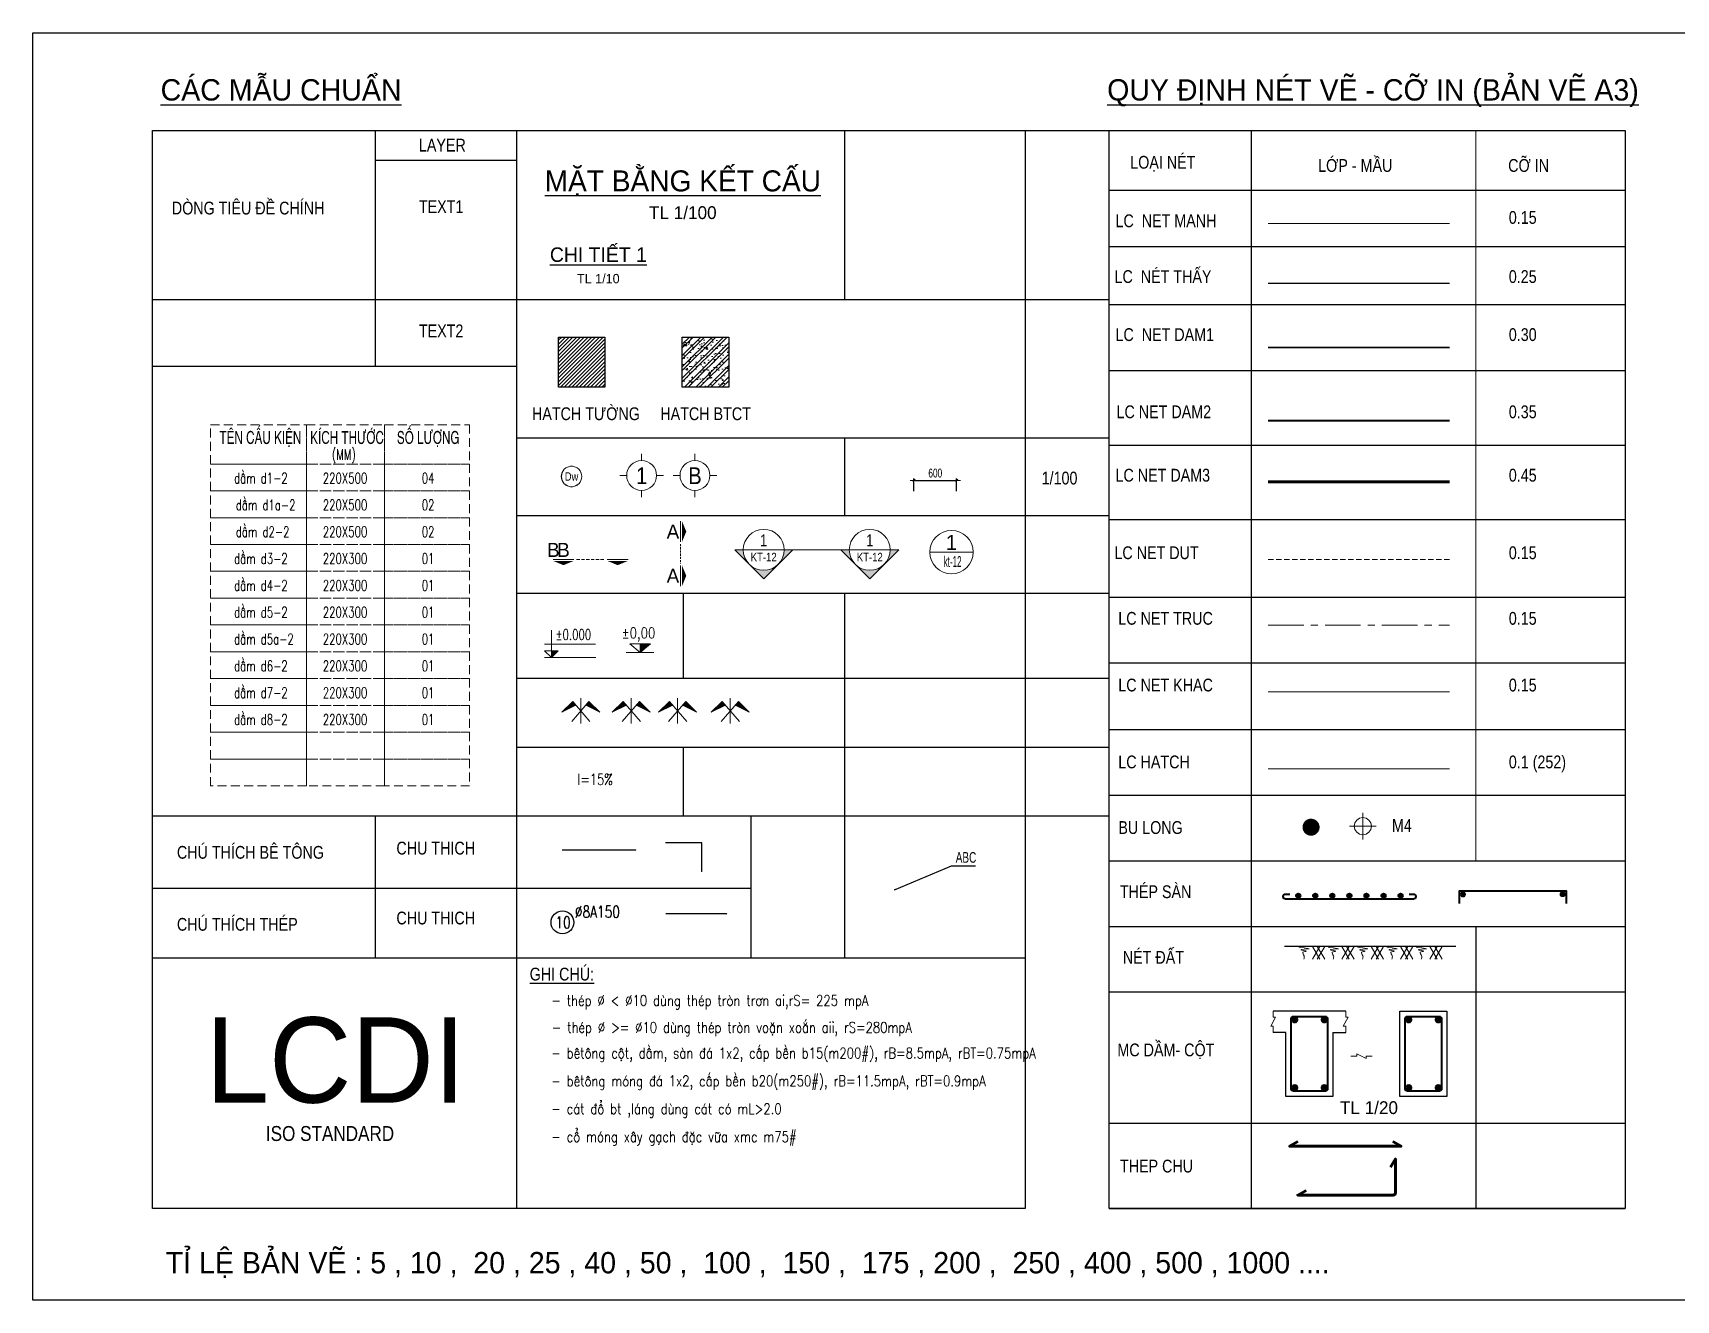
# Model space of a CAD drawing. Header units: millimetres. Extents: x 19378 to 572383, y -1120116 to -527168.
# Drawn here: x 186036 to 209146, y -544988 to -527168 of the extents above; entities that cross this region are included whole.
import ezdxf
from ezdxf.enums import TextEntityAlignment as Align

# ---------------------------------------------------------------- set-up
doc = ezdxf.new("R2010")
doc.units = ezdxf.units.MM
doc.header["$MEASUREMENT"] = 0
doc.header["$PDMODE"] = 32
for name, pattern in [('CENTERX2', [4, 2.5, -0.5, 0.5, -0.5]), ('DASHDOT', [1, 0.5, -0.25, 0, -0.25]), ('HIDDEN', [0.375, 0.25, -0.125])]:
    doc.linetypes.add(name, pattern=pattern)
doc.layers.get('Defpoints').update_dxf_attribs({"color": 1})
for name, color, linetype, lineweight in [('LC Dim', 8, 'Continuous', 18), ('LC Hatch', 252, 'Continuous', 9), ('LC Hatch @ 1', 252, 'Continuous', 9), ('LC ISO', 153, 'Continuous', 13), ('LC Khac', 4, 'Continuous', 9), ('LC MANH DUT', 35, 'HIDDEN', 5), ('LC Net dam 1', 30, 'Continuous', 30), ('LC Net dam2', 6, 'Continuous', 40), ('LC Net dam3', 1, 'Continuous', 60), ('LC Net khuat', 4, 'HIDDEN', 13), ('LC Net manh', 236, 'Continuous', 5), ('LC Net thay', 7, 'Continuous', 25), ('LC Net truc', 8, 'DASHDOT', 13), ('LC Text1', 3, 'Continuous', 20), ('LC Text2', 7, 'Continuous', 25)]:
    doc.layers.add(name, color=color, linetype=linetype, lineweight=lineweight)
doc.styles.add('arial', font='arial.ttf', dxfattribs={"width": 0.8})
doc.styles.add('Brief text', font='VHHELS.TTF')
doc.styles.add('General text 2', font='arial.ttf')
doc.styles.add('HOATBIF', font='hoatbif.shx', dxfattribs={"width": 0.7})
doc.styles.add('LC 1', font='VHAVANB.TTF')
doc.styles.add('LC 2', font='VHARIALN.TTF', dxfattribs={"width": 0.7})
doc.styles.add('LC 3', font='vnsimli.shx', dxfattribs={"width": 0.75})
doc.styles.add('T1', font='Vnsimli.shx', dxfattribs={"width": 0.8})
doc.styles.add('T2', font='VHARIAL.TTF', dxfattribs={"width": 0.8})
doc.styles.add('text', font='hoatbif.shx', dxfattribs={"width": 0.7})
doc.styles.add('text1', font='VHHELS.TTF', dxfattribs={"width": 0.7, "height": 300})
doc.dimstyles.new('1-100(1-50)', dxfattribs={"dimscale": 50, "dimtxt": 2.5, "dimasz": 0.35, "dimexe": 0.5, "dimexo": 0, "dimgap": 0.8, "dimtad": 1, "dimdec": 0, "dimzin": 0, "dimdsep": 46, "dimtxsty": 'HOATBIF', "dimblk1": 'DOT', "dimblk2": 'DOT', "dimsah": 1, "dimcen": -1, "dimdle": 1, "dimclrd": 256, "dimclre": 256, "dimclrt": 4, "dimadec": 3, "dimazin": 2, "dimtfac": 0.333333, "dimtdec": 0, "dimtix": 1, "dimtmove": 2, "dimatfit": 3, "dimldrblk": 'DOT', "dimfxl": 1, "dimtvp": 0.833333, "dimtolj": 1, "dimtzin": 0, "dimarcsym": 0})

# ---------------------------------------------------------------- blocks, each defined once
blk = doc.blocks.new('CT')
at = {"layer": 'LC Text1', "lineweight": 15}
blk.add_hatch(color=4, dxfattribs=at).paths.add_polyline_path([(3.25, 1.6), (1.64, 1.6), (1.64, 0)])
at = {"layer": 'LC Text1', "color": 4, "lineweight": 15, "ltscale": 50}
for p, q in [((12.09, 0), (0, 0)), ((0.05, 3.14), (12, 3.14))]:
    blk.add_line(p, q, dxfattribs=at)
for points in [[(1.64, 6.43), (1.64, 0)], [(1.64, 0), (0.03, 1.6), (1.64, 1.6)], [(1.64, 0), (3.25, 1.6), (1.64, 1.6)]]:
    blk.add_lwpolyline(points, dxfattribs=at)
at = {"layer": 'LC Text1', "color": 4, "style": 'LC 3', "width": 0.75}
blk.add_attdef('CT', (1.91, 3.5), '', height=2.2, dxfattribs=at)
blk = doc.blocks.new('DXicon')
at = {"layer": 'LC Hatch', "ltscale": 50}
for points in [[(-1.15, 4.39), (-1.9, 5.26), (-4.45, 2.69)], [(4.45, 2.69), (1.9, 5.26), (1.15, 4.39)]]:
    blk.add_hatch(color=252, dxfattribs=at).paths.add_polyline_path(points)
at = {"layer": 'LC Net manh', "color": 8, "ltscale": 50}
for p, q in [((-1.9, 5.26), (-4.45, 2.69)), ((-4.45, 2.69), (-1.15, 4.39)), ((-2.13, 0.57), (1.9, 5.26)), ((2.13, 0.57), (-1.9, 5.26)), ((0, 0.04), (0, 6.04)), ((4.45, 2.69), (1.15, 4.39)), ((1.9, 5.26), (4.45, 2.69))]:
    blk.add_line(p, q, dxfattribs=at)
blk = doc.blocks.new('DOT')
at = {"layer": 'LC Dim'}
blk.add_line((-3, 0), (3, 0), dxfattribs=at)
at = {"layer": 'LC Dim', "color": 4}
blk.add_line((-1, -1), (1, 1), dxfattribs=at)
blk.add_lwpolyline([(0.5, 1), (-1, -0.5), (-0.5, -1), (1, 0.5)], close=True, dxfattribs=at)
blk = doc.blocks.new('thep tron 2')
at = {"layer": 'LC Net dam2'}
for p, q in [((-0.5, 0.5), (0.5, 0.5)), ((0.35, 0.85), (-0.35, 0.15)), ((-0.35, 0.85), (0.35, 0.15)), ((0, 1), (0, 0))]:
    blk.add_line(p, q, dxfattribs=at)
blk.add_circle((0, 0.5), 0.5, dxfattribs=at)
blk = doc.blocks.new('theptron1')
at = {"layer": 'LC Net dam3'}
for p, q in [((-0.5, 0), (0.5, 0)), ((-0.35, 0.35), (0.35, -0.35)), ((0.35, 0.35), (-0.35, -0.35)), ((0, 0.5), (0, -0.5))]:
    blk.add_line(p, q, dxfattribs=at)
blk.add_circle((0, 0), 0.5, dxfattribs=at)
blk = doc.blocks.new('mat dat')
at = {"layer": 'LC Net manh'}
for p, q in [((2, 0), (3.73, -3)), ((3.73, 0), (2, -3)), ((3.15, 0), (4.88, -3)), ((4.88, 0), (3.15, -3))]:
    blk.add_line(p, q, dxfattribs=at)
blk.add_spline([(0, 0), (-1.21, -0.12), (1.21, -0.52), (-0.75, -0.75), (0.58, -1.1), (-0.23, -1.33), (0.06, -2.19), (0, -3)], degree=3, dxfattribs=at)
blk = doc.blocks.new('bu lon')
at = {"layer": 'LC Khac', "color": 9}
for p, q in [((0.786, 0), (-0.786, 0)), ((0, -0.786), (0, 0.786))]:
    blk.add_line(p, q, dxfattribs=at)
at = {"layer": 'LC Khac', "color": 7}
blk.add_circle((0, 0), 0.5, dxfattribs=at)
blk = doc.blocks.new('TTRUC')
at = {"layer": 'LC ISO'}
for p, q in [((0, 6.95), (0, 10.13)), ((-6.95, 0), (-10.13, 0)), ((6.95, 0), (10.13, 0)), ((0, -6.95), (0, -10.13))]:
    blk.add_line(p, q, dxfattribs=at)
at = {"layer": 'LC Net manh'}
blk.add_circle((0, 0), 6.95, dxfattribs=at)
blk = doc.blocks.new('TIEUDE1')
at = {"layer": 'LC Text2', "color": 7, "style": 'LC 1'}
blk.add_attdef('TIªU§Ò', text='', height=5, dxfattribs=at).set_placement((0, 0), align=Align.BOTTOM_CENTER)
blk.add_attdef('TL', text='', height=3, dxfattribs=at).set_placement((0, -2), align=Align.TOP_CENTER)
blk = doc.blocks.new('TIEUDE2')
at = {"layer": 'LC Text2', "color": 7, "style": 'LC 1'}
blk.add_attdef('%%UTIªU§Ò', text='', height=3.5, dxfattribs=at).set_placement((0, 0), align=Align.BOTTOM_CENTER)
blk.add_attdef('TL', text='', height=2.2, dxfattribs=at).set_placement((0, -1.8), align=Align.TOP_CENTER)
blk = doc.blocks.new('*D275')
at = {"layer": 'Defpoints', "color": 0, "ltscale": 500, "transparency": 16777216}
for p in [(198427, -533613), (199027, -533461), (199027, -533613)]:
    blk.add_point(p, dxfattribs=at)
at = {"layer": 'LC Dim', "lineweight": -2, "ltscale": 500, "transparency": 16777216}
for p, q in [((198427, -533613), (198427, -533436)), ((198445, -533461), (199010, -533461)), ((199027, -533613), (199027, -533436))]:
    blk.add_line(p, q, dxfattribs=at)
at = {"layer": 'LC Dim', "lineweight": -2, "ltscale": 500, "transparency": 16777216, "xscale": 17.5, "yscale": 17.5, "zscale": 17.5, "rotation": 180}
blk.add_blockref('DOT', (198427, -533461), dxfattribs=at)
at = {"layer": 'LC Dim', "lineweight": -2, "ltscale": 500, "transparency": 16777216, "xscale": 17.5, "yscale": 17.5, "zscale": 17.5}
blk.add_blockref('DOT', (199027, -533461), dxfattribs=at)
at = {"layer": 'LC Dim', "color": 4, "ltscale": 500, "transparency": 16777216, "insert": (198727, -533359), "char_height": 125, "attachment_point": 5, "style": 'HOATBIF'}
blk.add_mtext('\\A1;600', dxfattribs=at)
blk = doc.blocks.new('_Dot')
at = {"color": 0, "linetype": 'ByBlock', "lineweight": -2}
blk.add_line((-0.5, 0), (-1, 0), dxfattribs=at)
at = {"color": 0, "linetype": 'ByBlock', "const_width": 0.5}
blk.add_lwpolyline([(-0.25, 0, 1), (0.25, 0, 1)], format="xyb", close=True, dxfattribs=at)
blk = doc.blocks.new('trich CT')
at = {"layer": 'LC ISO'}
blk.add_line((-500, 0), (500, 0), dxfattribs=at)
blk.add_circle((0, 0), 500, dxfattribs=at)
at = {"layer": 'LC Text1', "style": 'text1'}
blk.add_attdef('T', text='', height=350, dxfattribs=at).set_placement((0, 223), align=Align.MIDDLE_CENTER)
at = {"layer": 'LC Text1', "linetype": 'ByBlock', "style": 'text', "width": 0.7}
blk.add_attdef('KT', text='', height=250, dxfattribs=at).set_placement((0, -217), align=Align.MIDDLE_CENTER)
blk = doc.blocks.new('*U274')
at = {"layer": 'LC ISO'}
h = blk.add_hatch(color=256, dxfattribs=at)
h.paths.add_polyline_path([(0, -8.49), (4.24, -4.24, -0.198912), (0, -6, -0.198912), (-4.24, -4.24)])
h.paths.add_polyline_path([(8.49, 0), (6, 0, -0.198912), (4.24, -4.24)])
h.paths.add_polyline_path([(-4.24, -4.24, -0.198912), (-6, 0), (-8.49, 0)])
h = blk.add_hatch(color=256, dxfattribs=at)
h.paths.add_polyline_path([(31.08, -8.49), (35.32, -4.24, -0.198912), (31.08, -6, -0.198912), (26.84, -4.24)])
h.paths.add_polyline_path([(39.57, 0), (37.08, 0, -0.198912), (35.32, -4.24)])
h.paths.add_polyline_path([(26.84, -4.24, -0.198912), (25.08, 0), (22.59, 0)])
for p, q in [((-6, 0), (6, 0)), ((25.08, 0), (37.08, 0))]:
    blk.add_line(p, q, dxfattribs=at)
for points in [[(6, 0), (8.49, 0), (0, -8.49), (-8.49, 0), (-6, 0)], [(37.08, 0), (39.57, 0), (31.08, -8.49), (22.59, 0), (25.08, 0)]]:
    blk.add_lwpolyline(points, dxfattribs=at)
for centre in [(0, 0), (31.08, 0)]:
    blk.add_circle(centre, 6, dxfattribs=at)
at = {"layer": 'LC MANH DUT', "linetype": 'HIDDEN', "ltscale": 300}
blk.add_line((6, 0), (25.08, 0), dxfattribs=at)
at = {"layer": 'LC Text1', "style": 'Brief text', "width": 0.8, "flags": 8}
for tag, p in [('VIEW-NUMBER2', (0, 52)), ('VIEW-NUMBER1', (0, 0))]:
    blk.add_attdef(tag, text='', height=3.5, dxfattribs=at).set_placement(p, align=Align.BOTTOM_CENTER)
at = {"layer": 'LC Text1', "style": 'arial', "width": 0.8, "flags": 8}
for tag, p in [('SHEET-NUMBER2', (0, 51.13)), ('SHEET-NUMBER1', (0, -0.87))]:
    blk.add_attdef(tag, text='', height=2.5, dxfattribs=at).set_placement(p, align=Align.TOP_CENTER)
blk = doc.blocks.new('Caodo1')
at = {"layer": 'LC Text1'}
blk.add_hatch(color=256, dxfattribs=at).paths.add_polyline_path([(0, 0), (243, 200), (0, 200)])
for p, q in [((324, 0), (-324, 0)), ((0, 0), (0, 200))]:
    blk.add_line(p, q, dxfattribs=at)
blk.add_lwpolyline([(-243, 200), (243, 200), (0, 0), (0, 0)], close=True, dxfattribs=at)
at = {"layer": 'LC Text1', "style": 'T1', "width": 0.8}
blk.add_attdef('%%P0,00', text='', height=250, dxfattribs=at).set_placement((-39, 460), align=Align.MIDDLE_CENTER)
blk = doc.blocks.new('*U211')
at = {"layer": 'Defpoints'}
blk.add_lwpolyline([(0, 4.25), (-2.5, 3.44), (-4.04, 1.31), (-4.04, -1.31), (-2.5, -3.44), (0, -4.25), (2.5, -3.44), (4.04, -1.31), (4.04, 1.31), (2.5, 3.44)], close=True, dxfattribs=at)
at = {"layer": 'LC Text1', "style": 'General text 2', "width": 0.8, "flags": 8}
blk.add_attdef('SYMBOL', text='', height=3.5, dxfattribs=at).set_placement((0, 0), align=Align.MIDDLE_CENTER)
blk.add_wipeout([(0, 4.25), (-2.5, 3.44), (-4.04, 1.31), (-4.04, -1.31), (-2.5, -3.44), (0, -4.25), (2.5, -3.44), (4.04, -1.31), (4.04, 1.31), (2.5, 3.44)]).dxf.layer = 'LC Net manh'
at = {"layer": 'LC ISO'}
blk.add_circle((0, 0), 4.25, dxfattribs=at)
blk = doc.blocks.new('matcatdoc')
at = {"layer": 'LC Khac', "color": 1, "ltscale": 2}
for p, q in [((0, 485), (0, 0)), ((0, -550), (0, -1036))]:
    blk.add_line(p, q, dxfattribs=at)
for points in [[(134, 243, 0, 471, 0), (37, 243, 275, 275, 0)], [(134, -793, 0, 471, 0), (37, -793, 275, 275, 0)]]:
    blk.add_lwpolyline(points, format="xyseb", dxfattribs=at)
at = {"layer": 'LC MANH DUT', "ltscale": 200}
blk.add_line((0, -49), (0, -506), dxfattribs=at)
at = {"ltscale": 2, "style": 'LC 1'}
for p in [(-179, 243), (-179, -793)]:
    blk.add_attdef('LC', text='', height=330, dxfattribs=at).set_placement(p, align=Align.MIDDLE_CENTER)
blk = doc.blocks.new('*U273')
at = {"layer": 'LC Khac', "color": 1, "ltscale": 2}
for p, q in [((0, 0), (-485, 0)), ((1271, 0), (785, 0))]:
    blk.add_line(p, q, dxfattribs=at)
for points in [[(-243, -134, 0, 471, 0), (-243, -37, 275, 275, 0)], [(1028, -134, 0, 471, 0), (1028, -37, 275, 275, 0)]]:
    blk.add_lwpolyline(points, format="xyseb", dxfattribs=at)
at = {"layer": 'LC MANH DUT', "ltscale": 300}
blk.add_line((66, 0), (732, 0), dxfattribs=at)
at = {"ltscale": 2, "style": 'LC 1'}
for p in [(-243, 222), (1028, 222)]:
    blk.add_attdef('LC', text='', height=330, dxfattribs=at).set_placement(p, align=Align.MIDDLE_CENTER)

msp = doc.modelspace()

# ---------------------------------------------------------------- hatches: boundary and pattern name
at = {"layer": 'LC Hatch @ 1', "ltscale": 2}
h = msp.add_hatch(dxfattribs=at)
h.set_pattern_fill('ANSI31', color=256, scale=299.999992)
h.set_pattern_definition([(45, (193412.81, -494806.51), (-26.516504, 26.516504), [])])
h.paths.add_polyline_path([(194081, -532151.9), (194081, -531445.5), (193427.1, -531445.5), (193427.1, -532151.9)])
h = msp.add_hatch(dxfattribs=at)
h.set_pattern_fill('BTCT', color=256, scale=29.999999)
h.set_pattern_definition([(50, (193725.11, -494806.51), (215.17805, -18.8256), [22.5, -247.5]), (355, (193725.11, -494806.5), (-41.6254, 225.6576), [18, -198]), (100.4514, (193743.04, -494808.08), (173.5528, 206.8319), [19.122, -210.3426]), (46.1842, (193725.1, -494746.5), (320.1723, -49.6557), [33.75, -371.25]), (96.6356, (193751.8, -494750.65), (280.3988, 292.2354), [28.683, -315.514]), (351.1842, (193725.1, -494746.5), (280.3986, 292.2356), [27, -297]), (21, (193755.11, -494761.51), (179.0721, -120.7857), [22.5, -247.5]), (326, (193755.11, -494761.5), (72.9946, 217.545), [18, -198]), (71.4514, (193770.03, -494771.57), (252.0668, 96.7591), [19.122, -210.3426]), (37.5, (193725.11, -494806.51), (3.64796, 99.86815), [0, -195.6, 0, -201, 0, -198.75]), (7.5, (193725.11, -494806.51), (78.92086, 118.3235), [0, -114.6, 0, -191.1, 0, -75.75]), (327.5, (193658.21, -494806.51), (160.14673, -6.76646), [0, -75, 0, -234, 0, -310.5]), (317.5, (193628.21, -494806.51), (174.95585, 30.0315), [0, -97.5, 0, -155.4, 0, -220.5]), (45, (193725.11, -494806.51), (-79.5495, 79.5495), []), (45, (193778.14, -494806.51), (-79.5495, 79.5495), [])])
h.paths.add_polyline_path([(195823, -531445.5), (195169, -531445.5), (195169, -532151.9), (195823, -532151.9)])

# ---------------------------------------------------------------- linework, layer by layer
at = {"layer": 'Defpoints', "ltscale": 0.2}
msp.add_lwpolyline([(186035.6, -527168.2), (211235.6, -527168.2), (211235.6, -544988.2), (186035.6, -544988.2)], close=True, dxfattribs=at)
at = {"layer": 'LC Hatch'}
for p, q in [((206329, -528539), (206329, -538809.6)), ((203408.8, -537514.9), (205960, -537514.9))]:
    msp.add_line(p, q, dxfattribs=at)
at = {"layer": 'LC Hatch', "const_width": 120}
for points in [[(203952, -538337.8, -0.4142136), (204012, -538277.8)], [(204072, -538338.6, 0.4142136), (204012, -538278.6)], [(203952, -538337.8, 0.4142136), (204012, -538397.8)], [(204072, -538337.8, -0.4142136), (204012, -538397.8)]]:
    msp.add_lwpolyline(points, format="xyb", dxfattribs=at)
at = {"layer": 'LC Khac', "ltscale": 0.5}
msp.add_line((203408.8, -536433.7), (205960, -536433.7), dxfattribs=at)
at = {"layer": 'LC Net dam 1'}
msp.add_line((203408.8, -531590.8), (205960, -531590.8), dxfattribs=at)
at = {"layer": 'LC Net dam2', "ltscale": 5}
msp.add_line((205960, -532622.9), (203408.8, -532622.9), dxfattribs=at)
at = {"layer": 'LC Net dam2'}
msp.add_lwpolyline([(205391, -539277.7), (205451, -539277.7, -0.4142136), (205485.1, -539311.8), (205485.1, -539315.7, -0.4142136), (205451, -539349.7), (204552.6, -539349.7), (203654.3, -539349.7, -0.4142136), (203620.2, -539315.7), (203620.2, -539311.8, -0.4142136), (203654.3, -539277.7), (203714.3, -539277.7)], format="xyb", dxfattribs=at)
msp.add_lwpolyline([(206100.4, -539412.1), (206100.4, -539232.1), (207600.4, -539232.1), (207600.4, -539412.1)], dxfattribs=at)
for points in [[(203734.4, -542018.7), (203734.4, -541028.7, -0.4142136), (203764.4, -540998.7), (204214.4, -540998.7, -0.4142136), (204244.4, -541028.7), (204244.4, -542018.7, -0.4142136), (204214.4, -542048.7), (203764.4, -542048.7, -0.4142136)], [(205337.7, -542018.7), (205337.7, -541028.7, -0.4142136), (205367.7, -540998.7), (205817.7, -540998.7, -0.4142136), (205847.7, -541028.7), (205847.7, -542018.7, -0.4142136), (205817.7, -542048.7), (205367.7, -542048.7, -0.4142136)]]:
    msp.add_lwpolyline(points, format="xyb", close=True, dxfattribs=at)
at = {"layer": 'LC Net dam3', "ltscale": 0.5}
msp.add_line((203408.8, -533482.7), (205960, -533482.7), dxfattribs=at)
at = {"layer": 'LC Net dam3', "ltscale": 5}
msp.add_lwpolyline([(203826.9, -542757), (203710, -542824.5), (205279, -542824.5), (205162.1, -542757)], dxfattribs=at)
at = {"layer": 'LC Net dam3'}
msp.add_lwpolyline([(205130.1, -543120.1), (205197.6, -543003.2), (205197.6, -543482.2, -0.4142136), (205167.6, -543512.2), (203825, -543512.2), (203942, -543444.7)], format="xyb", dxfattribs=at)
at = {"layer": 'LC Net khuat', "ltscale": 300}
msp.add_line((203408.8, -534573.2), (205960, -534573.2), dxfattribs=at)
at = {"layer": 'LC Net manh'}
msp.add_line((203408.8, -529850.3), (205960, -529850.3), dxfattribs=at)
for points in [[(203479.4, -541223.7), (203479.4, -541137.7), (203444.8, -541137.7), (203513.9, -541009.6), (203479.4, -541009.6), (203479.4, -540923.7)], [(204499.4, -541223.7), (204499.4, -541137.7), (204464.8, -541137.7), (204533.9, -541009.6), (204499.4, -541009.6), (204499.4, -540923.7)], [(204571.6, -541557.1), (204657.6, -541557.1), (204657.6, -541522.6), (204785.7, -541591.6), (204785.7, -541557.1), (204871.6, -541557.1)]]:
    msp.add_lwpolyline(points, dxfattribs=at)
at = {"layer": 'LC Net thay'}
for p, q in [((190849.6, -528539), (190849.6, -531856.2)), ((192837.7, -528539), (192837.7, -543699.2)), ((197451.9, -528539), (197451.9, -530916.6)), ((199990.7, -528539), (201173.5, -528539)), ((203171.1, -528539), (203171.1, -543699.2)), ((192837.7, -528965.2), (190849.6, -528965.2)), ((201173.5, -529379.8), (208431.6, -529379.8)), ((201173.5, -530173.7), (208431.6, -530173.7)), ((203408.8, -530689.7), (205960, -530689.7)), ((187718.6, -530916.6), (197451.9, -530916.6)), ((187718.6, -530916.6), (201173.5, -530916.6)), ((201173.5, -530987.1), (208431.6, -530987.1)), ((187718.6, -531856.2), (192837.7, -531856.2)), ((201173.5, -531914.2), (208431.6, -531914.2)), ((192837.7, -532865), (201173.5, -532865)), ((197451.9, -532865), (197451.9, -533955.5)), ((201173.5, -532963.8), (208431.6, -532963.8)), ((192837.7, -533955.5), (201173.5, -533955.5)), ((201173.5, -534013.4), (208431.6, -534013.4)), ((192837.7, -535045.9), (201173.5, -535045.9)), ((195182.2, -535045.9), (195182.2, -536240.8)), ((197451.9, -535045.9), (197451.9, -540176.8)), ((201173.5, -535103.8), (208431.6, -535103.8)), ((201173.5, -536026.4), (208431.6, -536026.4)), ((192837.7, -536240.8), (201173.5, -536240.8)), ((201173.5, -536964.3), (208431.6, -536964.3)), ((192837.7, -537212.8), (197451.9, -537212.8)), ((192837.7, -537212.8), (201173.5, -537212.8)), ((195182.2, -537212.8), (195182.2, -538179.4)), ((201173.5, -537886.9), (208431.6, -537886.9)), ((187718.6, -538179.4), (201173.5, -538179.4)), ((190849.6, -538179.4), (190849.6, -540176.8)), ((196138.3, -540176.8), (196138.3, -538179.4)), ((201173.5, -538809.6), (208431.6, -538809.6)), ((187718.6, -539194.1), (196138.3, -539194.1)), ((201173.5, -539732.2), (208431.6, -539732.2)), ((206329, -539732.2), (206329, -543699.2)), ((206049.6, -540016), (203637.6, -540016)), ((187718.6, -540176.8), (199990.7, -540176.8)), ((187718.6, -540176.8), (199990.7, -540176.8)), ((201173.5, -540654.8), (208431.6, -540654.8)), ((204499.4, -540923.7), (203479.4, -540923.7)), ((203659.4, -541223.7), (203479.4, -541223.7)), ((204319.4, -541223.7), (204499.4, -541223.7)), ((201173.5, -542500), (208431.6, -542500)), ((201173.5, -543699.2), (208431.6, -543699.2))]:
    msp.add_line(p, q, dxfattribs=at)
for points in [[(187718.6, -528539), (199990.7, -528539), (199990.7, -543699.2), (187718.6, -543699.2)], [(201173.5, -528539), (208431.6, -528539), (208431.6, -543699.2), (201173.5, -543699.2)], [(205262.7, -540923.7), (205922.7, -540923.7), (205922.7, -542123.7), (205262.7, -542123.7)]]:
    msp.add_lwpolyline(points, close=True, dxfattribs=at)
msp.add_lwpolyline([(204319.4, -541223.7), (204319.4, -542123.7), (203659.4, -542123.7), (203659.4, -541223.7)], dxfattribs=at)
at = {"layer": 'LC Net truc', "linetype": 'CENTERX2', "ltscale": 200}
msp.add_line((203408.8, -535495.8), (205960, -535495.8), dxfattribs=at)
at = {"layer": 'LC Text2', "ltscale": 2}
for points in [[(193427.1, -531445.5), (194081, -531445.5), (194081, -532151.9), (193427.1, -532151.9)], [(195169, -531445.5), (195823, -531445.5), (195823, -532151.9), (195169, -532151.9)]]:
    msp.add_lwpolyline(points, close=True, dxfattribs=at)
at = {"layer": 'LC Text2', "ltscale": 100}
msp.add_circle((193483.3, -539676.7), 160.5, dxfattribs=at)

# ---------------------------------------------------------------- block references
ref = msp.add_blockref('matcatdoc', (195144.7, -534326.9), dxfattribs=dict(xscale=0.5999999844377321, yscale=0.5999999844377321, zscale=0.5999999844377321))
ref.add_attrib('LC', 'A', dxfattribs={"ltscale": 2, "height": 198, "style": 'LC 1'}).set_placement((195037.5, -534802.6), align=Align.MIDDLE_CENTER)
ref.add_attrib('LC', 'A', dxfattribs={"ltscale": 2, "height": 198, "style": 'LC 1'}).set_placement((195037.5, -534181.2), align=Align.MIDDLE_CENTER)
ref = msp.add_blockref('*U273', (193643.6, -534572.7), dxfattribs=dict(xscale=0.5999999844377321, yscale=0.5999999844377321, zscale=0.5999999844377321))
ref.add_attrib('LC', 'B', dxfattribs={"ltscale": 2, "height": 198, "style": 'LC 1'}).set_placement((193355.9, -534439.3), align=Align.MIDDLE_CENTER)
ref.add_attrib('LC', 'B', dxfattribs={"ltscale": 2, "height": 198, "style": 'LC 1'}).set_placement((193498, -534439.3), align=Align.MIDDLE_CENTER)
at = {"layer": 'LC Dim'}
for p, xscale, yscale, zscale in [((203782.4, -541046.7), 59.9999984438399, 59.9999984438399, 59.9999984438399), ((204196.4, -541046.7), -59.9999984438399, 59.9999984437916, 59.99999844375704), ((205385.7, -541046.7), 59.9999984438399, 59.9999984438399, 59.9999984438399), ((205799.7, -541046.7), -59.9999984438399, 59.9999984437916, 59.99999844375704)]:
    msp.add_blockref('theptron1', p, dxfattribs=dict(at, xscale=xscale, yscale=yscale, zscale=zscale))
at = {"layer": 'LC Dim', "rotation": 180}
for p, xscale, yscale, zscale in [((203782.4, -542000.7), -59.9999984438399, 59.9999984437916, 59.99999844375704), ((204196.4, -542000.7), 59.9999984438399, 59.9999984438399, 59.9999984438399), ((205385.7, -542000.7), -59.9999984438399, 59.9999984437916, 59.99999844375704), ((205799.7, -542000.7), 59.9999984438399, 59.9999984438399, 59.9999984438399)]:
    msp.add_blockref('theptron1', p, dxfattribs=dict(at, xscale=xscale, yscale=yscale, zscale=zscale))
at = {"layer": 'LC Hatch', "xscale": 59.9999984438399, "yscale": 59.9999984438399, "zscale": 59.9999984438399}
for p in [(193741.4, -536883.7), (194452.1, -536883.7), (195103.4, -536883.7), (195843.6, -536883.7)]:
    msp.add_blockref('DXicon', p, dxfattribs=at)
at = {"layer": 'LC ISO', "xscale": 30.23532509635923, "yscale": 30.23532509635923, "zscale": 30.23532509635923}
for p in [(194597.2, -533391.9), (195347.3, -533391.9)]:
    msp.add_blockref('TTRUC', p, dxfattribs=at)
at = {"layer": 'LC ISO'}
ref = msp.add_blockref('*U274', (196313.9, -534437.9), dxfattribs=dict(at, xscale=47.99999875499418, yscale=47.99999875499418, zscale=47.99999875499418))
ref.add_attrib('VIEW-NUMBER1', '1', dxfattribs={"layer": 'LC Text1', "height": 168, "style": 'Brief text', "width": 0.8}).set_placement((196313.9, -534437.9), align=Align.BOTTOM_CENTER)
ref.add_attrib('SHEET-NUMBER1', 'KT-12', dxfattribs={"layer": 'LC Text1', "height": 120, "style": 'arial', "width": 0.8}).set_placement((196313.9, -534479.8), align=Align.TOP_CENTER)
ref.add_attrib('VIEW-NUMBER2', '1', dxfattribs={"layer": 'LC Text1', "height": 168, "style": 'Brief text', "width": 0.8}).set_placement((197805.8, -534437.9), align=Align.BOTTOM_CENTER)
ref.add_attrib('SHEET-NUMBER2', 'KT-12', dxfattribs={"layer": 'LC Text1', "height": 120, "style": 'arial', "width": 0.8}).set_placement((197805.8, -534479.8), align=Align.TOP_CENTER)
at = {"layer": 'LC Khac'}
for name, p, xscale, yscale, zscale in [('bu lon', (204739.6, -538323.6), 239.9999937747571, 239.9999937747571, 239.9999937747571), ('mat dat', (203910.9, -540016), 59.9999984438399, 59.9999984438399, 59.9999984438399), ('mat dat', (204323.6, -540016), 59.9999984438399, 59.9999984438399, 59.9999984438399), ('mat dat', (204736.3, -540016), 59.9999984438399, 59.9999984438399, 59.9999984438399), ('mat dat', (205148.9, -540016), 59.9999984438399, 59.9999984438399, 59.9999984438399), ('mat dat', (205561.6, -540016), 59.9999984438399, 59.9999984438399, 59.9999984438399)]:
    msp.add_blockref(name, p, dxfattribs=dict(at, xscale=xscale, yscale=yscale, zscale=zscale))
at = {"layer": 'LC Net dam2', "xscale": 59.9999984438399, "yscale": 59.9999984438399, "zscale": 59.9999984438399}
for p in [(203831.3, -539331.7), (204071.3, -539331.7), (204311.3, -539331.7), (204551.3, -539331.7), (204791.3, -539331.7), (205031.3, -539331.7), (205271.3, -539331.7)]:
    msp.add_blockref('thep tron 2', p, dxfattribs=at)
at = {"layer": 'LC Net dam2', "rotation": 180}
for p, xscale, yscale, zscale in [((206148.4, -539250.1), -59.9999984438399, 59.9999984437916, 59.99999844375704), ((207552.4, -539250.1), 59.9999984438399, 59.9999984438399, 59.9999984438399)]:
    msp.add_blockref('thep tron 2', p, dxfattribs=dict(at, xscale=xscale, yscale=yscale, zscale=zscale))
at = {"layer": 'LC Text1'}
ref = msp.add_blockref('CT', (193228.9, -535951.9), dxfattribs=dict(at, xscale=59.9999984438399, yscale=59.9999984438399, zscale=59.9999984438399))
ref.add_attrib('CT', '%%P0.000', (193387.2, -535703.5), dxfattribs={"color": 3, "height": 148.81, "style": 'LC 3', "width": 0.7})
ref = msp.add_blockref('Caodo1', (194575.7, -535881.3), dxfattribs=dict(at, xscale=0.5999999844377321, yscale=0.5999999844377321, zscale=0.5999999844377321))
ref.add_attrib('%%P0,00', '%%p0,00', dxfattribs={"layer": 'LC Text2', "height": 150, "style": 'T1', "width": 0.8}).set_placement((194552.3, -535605.6), align=Align.MIDDLE_CENTER)
at = {"layer": 'LC Text2'}
ref = msp.add_blockref('TIEUDE1', (195176.6, -529486.2), dxfattribs=dict(at, xscale=59.99999844385869, yscale=59.99999844385869, zscale=59.99999844385869))
ref.add_attrib('TIªU§Ò', '%%UmÆt b»ng kÕt cÊu', dxfattribs={"color": 7, "height": 295.465, "style": 'LC 1'}).set_placement((195176.6, -529486.2), align=Align.BOTTOM_CENTER)
ref.add_attrib('TL', 'TL 1/100', dxfattribs={"color": 7, "height": 180, "style": 'LC 1'}).set_placement((195176.6, -529606.2), align=Align.TOP_CENTER)
ref = msp.add_blockref('TIEUDE2', (193988.4, -530450), dxfattribs=dict(at, xscale=59.99999844385869, yscale=59.99999844385869, zscale=59.99999844385869))
ref.add_attrib('%%UTIªU§Ò', '%%Uchi tiÕt 1', dxfattribs={"color": 7, "height": 203.769, "style": 'LC 1'}).set_placement((193988.4, -530450), align=Align.BOTTOM_CENTER)
ref.add_attrib('TL', 'TL 1/10', dxfattribs={"color": 7, "height": 132, "style": 'LC 1'}).set_placement((193988.4, -530558), align=Align.TOP_CENTER)
ref = msp.add_blockref('trich CT', (198954.8, -534469.8), dxfattribs=dict(at, xscale=0.6109714127244792, yscale=0.6109714127244792, zscale=0.6109714127244792))
ref.add_attrib('T', '1', dxfattribs={"height": 213.8, "style": 'text1'}).set_placement((198954.8, -534333.8), align=Align.MIDDLE_CENTER)
ref.add_attrib('KT', ' kt-12', dxfattribs={"linetype": 'ByBlock', "height": 152.74, "style": 'text', "width": 0.55}).set_placement((198954.8, -534602.6), align=Align.MIDDLE_CENTER)

# ---------------------------------------------------------------- texts
at = {"color": 4, "ltscale": 2, "insert": (199014.8, -538839.9), "char_height": 150, "attachment_point": 7, "style": 'HOATBIF'}
msp.add_mtext('\\A1;ABC', dxfattribs=at)
at = {"layer": 'LC Text1', "ltscale": 0.2, "style": 'LC 1', "width": 0.9}
for s, p in [('1', (194597.2, -533584.5)), ('B', (195347.3, -533584.5))]:
    msp.add_text(s, height=236.7, dxfattribs=at).set_placement(p, align=Align.BOTTOM_CENTER)
at = {"layer": 'LC Text1', "color": 3, "style": 'LC 3', "width": 0.8}
for s, p in [('- thÐp %%C < %%C10 dïng thÐp trßn tr¬n ai,rS= 225 mpA', (193327.7, -540849.6)), ('- thÐp %%C >= %%C10 dïng thÐp trßn voÆn xo¾n aii, rS=280mpA', (193333.8, -541228.4)), ('- bªt«ng cét, dÇm, sµn ®¸ 1x2, cÊp bÒn b15(m200#), rB=8.5mpA, rBT=0.75mpA', (193326.5, -541589.4)), ('- bªt«ng mãng ®¸ 1x2, cÊp bÒn b20(m250#), rB=11.5mpA, rBT=0.9mpA', (193326.5, -541981.4)), ('- c¸t ®æ bt ,l¸ng dïng c¸t cã mL>2.0', (193326.5, -542373.3)), ('- cæ mãng x©y g¹ch ®Æc v÷a xmc m75#', (193326.5, -542765.2))]:
    msp.add_text(s, height=150, dxfattribs=at).set_placement(p)
at = {"layer": 'LC Text2', "lineweight": -2}
for s, height, style, p in [('%%uc¸c mÉu chuÈn', 300, 'LC 1', (187832.4, -528119.8)), ('%%Uquy ®Þnh nÐt vÏ - cì in (b¶n vÏ A3)', 300, 'LC 1', (201144.3, -528119.8)), ('tl 1/20', 180, 'LC 1', (204418.3, -542371.7)), ('iso standard', 210, 'LC 2', (189312.7, -542750.2)), ('tØ lÖ b¶n vÏ : 5 , 10 ,  20 , 25 , 40 , 50 ,  100 ,  150 ,  175 , 200 ,  250 , 400 , 500 , 1000 ....', 300, 'LC 1', (187904.4, -544611.8))]:
    msp.add_text(s, height=height, dxfattribs=dict(at, style=style)).set_placement(p)
at = {"layer": 'LC Text2', "style": 'T2', "width": 0.8}
for s, p in [('layer', (191464.6, -528836.7)), ('lo¹i nÐt', (201469.1, -529078)), ('Líp - mÇu', (204111.2, -529122.9)), ('cì in', (206784.1, -529122.9)), ('dßng tiªu ®Ò chÝnh', (187990.4, -529722)), ('text1', (191464.6, -529701.6)), ('0.15', (206793.1, -529853.6)), ('LC  Net manh', (201261.7, -529900.9)), ('LC  nÐt thÊy', (201247.8, -530685.1)), ('0.25 ', (206793.1, -530685.1)), ('text2', (191464.6, -531448.6)), ('LC  Net dam1', (201261.7, -531501.4)), ('0.30', (206793.1, -531501.4)), ('HATCH T¦êNG', (193055.3, -532614.1)), ('HATCH BTCT', (194860.1, -532614.1)), ('LC Net dam2', (201276.3, -532587)), ('0.35', (206793.1, -532587)), ('1/100', (200223, -533518.7)), ('LC Net dam3', (201261.5, -533478.1)), ('0.45', (206793.1, -533478.1)), ('LC Net dut', (201246.6, -534568.5)), ('0.15', (206793.1, -534568.5)), ('LC Net truc', (201301.3, -535491.1)), ('0.15', (206793.1, -535491.1)), ('LC Net khac', (201301.3, -536429)), ('0.15', (206793.1, -536429)), ('0.1 (252)', (206793.1, -537510.2)), ('LC Hatch', (201301.3, -537510.2)), ('m4', (205149.4, -538404.9)), ('bu long', (201301.8, -538432.8)), ('chó thÝch bª t«ng', (188061.8, -538781.5)), ('chu thich', (191148.4, -538722.3)), ('thÐp sµn', (201322.7, -539335.2)), ('chó thÝch thÐp', (188061.8, -539793.9)), ('chu thich', (191148.4, -539705)), ('nÐt ®Êt', (201364.5, -540257.8)), ('%%Ughi chó:', (193022.8, -540493.7)), ('mc dÇm- cét', (201288.6, -541559.8)), ('thep chu', (201324.1, -543193.2))]:
    msp.add_text(s, height=180, dxfattribs=at).set_placement(p)
at = {"layer": 'LC Text2', "linetype": 'ByBlock', "style": 'LC 3', "width": 0.75}
msp.add_text('10', height=166.67, dxfattribs=at).set_placement((193492.4, -539676.7), align=Align.MIDDLE_CENTER)
msp.add_text('%%C8A150', height=166.67, dxfattribs=at).set_placement((193659.3, -539610.1))
at = {"layer": 'LC Text2', "lineweight": -2, "style": 'LC 1'}
msp.add_text('LCDI', height=1200, dxfattribs=at).set_placement((190291.9, -541611), align=Align.MIDDLE)

# ---------------------------------------------------------------- dimensions: what is measured, and where the dimension line sits
at = {"layer": 'LC Dim', "ltscale": 500}
dim = msp.add_linear_dim(base=(199027.2, -533461.3), p1=(198427.2, -533613.2), p2=(199027.2, -533613.2), dimstyle='1-100(1-50)', dxfattribs=at)
dim.commit()
dim.dimension.update_dxf_attribs({"geometry": '*D275', "text_midpoint": (198727.2, -533358.8)})

# ---------------------------------------------------------------- leaders
at = {"layer": 'LC Dim', "ltscale": 2}
for points in [[(194512.3, -538659.3), (193479.4, -538659.3)], [(195443.2, -538960.7), (195443.2, -538555.7), (194930.6, -538555.7)], [(195791.5, -539556.9), (195008.2, -539556.9), (194935.3, -539556.9)]]:
    msp.add_leader(points, dimstyle='1-100(1-50)', dxfattribs=at)
at = {"layer": 'LC Dim', "ltscale": 2, "annotation_type": 0, "has_hookline": 1, "hookline_direction": 0, "text_width": 280}
msp.add_leader([(198153, -539218), (198957.3, -538879.9), (198974.8, -538879.9)], dimstyle='1-100(1-50)', override={"dimgap": 0.8, "dimtad": 1}, dxfattribs=at)

# ---------------------------------------------------------------- next in the draw order: block references
at = {"layer": 'LC Net manh'}
ref = msp.add_blockref('*U211', (193611.3, -533406.2), dxfattribs=dict(at, xscale=33.88235206233984, yscale=33.88235206233984, zscale=33.88235206233984))
ref.add_attrib('SYMBOL', 'Dw', dxfattribs={"layer": 'LC Text1', "height": 118.59, "style": 'General text 2', "width": 0.8}).set_placement((193611.3, -533406.2), align=Align.MIDDLE_CENTER)

# ---------------------------------------------------------------- next in the draw order: wipeouts: each hides what was drawn before it
at = {"ltscale": 500}
for points, layer in [([(193586, -537809.1), (193586, -537536.5), (194266.2, -537536.5), (194266.2, -537457.8), (194435.7, -537672.8), (194266.2, -537887.7), (194266.2, -537809.1)], 'LC Hatch'), ([(188533.6, -532678.5), (192178.2, -532678.5), (192178.2, -537757.8), (188533.6, -537757.8)], 'LC Net truc')]:
    msp.add_wipeout(points, dxfattribs=at).dxf.layer = layer

# ---------------------------------------------------------------- next in the draw order: linework, layer by layer
at = {"layer": 'LC MANH DUT', "ltscale": 500}
for points in [[(188533.6, -532678.5), (189883.1, -532678.5), (189883.1, -533231), (188533.6, -533231)], [(189883.1, -532678.5), (190982.1, -532678.5), (190982.1, -533231), (189883.1, -533231)], [(190982.1, -532678.5), (192178.2, -532678.5), (192178.2, -533231), (190982.1, -533231)], [(188533.6, -533231), (189883.1, -533231), (189883.1, -533608.2), (188533.6, -533608.2)], [(189883.1, -533231), (190982.1, -533231), (190982.1, -533608.2), (189883.1, -533608.2)], [(190982.1, -533231), (192178.2, -533231), (192178.2, -533608.2), (190982.1, -533608.2)], [(188533.6, -533608.2), (189883.1, -533608.2), (189883.1, -533985.5), (188533.6, -533985.5)], [(189883.1, -533608.2), (190982.1, -533608.2), (190982.1, -533985.5), (189883.1, -533985.5)], [(190982.1, -533608.2), (192178.2, -533608.2), (192178.2, -533985.5), (190982.1, -533985.5)], [(188533.6, -533985.5), (189883.1, -533985.5), (189883.1, -534362.7), (188533.6, -534362.7)], [(189883.1, -533985.5), (190982.1, -533985.5), (190982.1, -534362.7), (189883.1, -534362.7)], [(190982.1, -533985.5), (192178.2, -533985.5), (192178.2, -534362.7), (190982.1, -534362.7)], [(188533.6, -534362.7), (189883.1, -534362.7), (189883.1, -534740), (188533.6, -534740)], [(189883.1, -534362.7), (190982.1, -534362.7), (190982.1, -534740), (189883.1, -534740)], [(190982.1, -534362.7), (192178.2, -534362.7), (192178.2, -534740), (190982.1, -534740)], [(188533.6, -534740), (189883.1, -534740), (189883.1, -535117.2), (188533.6, -535117.2)], [(189883.1, -534740), (190982.1, -534740), (190982.1, -535117.2), (189883.1, -535117.2)], [(190982.1, -534740), (192178.2, -534740), (192178.2, -535117.2), (190982.1, -535117.2)], [(188533.6, -535117.2), (189883.1, -535117.2), (189883.1, -535494.4), (188533.6, -535494.4)], [(189883.1, -535117.2), (190982.1, -535117.2), (190982.1, -535494.4), (189883.1, -535494.4)], [(190982.1, -535117.2), (192178.2, -535117.2), (192178.2, -535494.4), (190982.1, -535494.4)], [(188533.6, -535494.4), (189883.1, -535494.4), (189883.1, -535871.7), (188533.6, -535871.7)], [(189883.1, -535494.4), (190982.1, -535494.4), (190982.1, -535871.7), (189883.1, -535871.7)], [(190982.1, -535494.4), (192178.2, -535494.4), (192178.2, -535871.7), (190982.1, -535871.7)], [(188533.6, -535871.7), (189883.1, -535871.7), (189883.1, -536248.9), (188533.6, -536248.9)], [(189883.1, -535871.7), (190982.1, -535871.7), (190982.1, -536248.9), (189883.1, -536248.9)], [(190982.1, -535871.7), (192178.2, -535871.7), (192178.2, -536248.9), (190982.1, -536248.9)], [(188533.6, -536248.9), (189883.1, -536248.9), (189883.1, -536626.1), (188533.6, -536626.1)], [(189883.1, -536248.9), (190982.1, -536248.9), (190982.1, -536626.1), (189883.1, -536626.1)], [(190982.1, -536248.9), (192178.2, -536248.9), (192178.2, -536626.1), (190982.1, -536626.1)], [(188533.6, -536626.1), (189883.1, -536626.1), (189883.1, -537003.4), (188533.6, -537003.4)], [(189883.1, -536626.1), (190982.1, -536626.1), (190982.1, -537003.4), (189883.1, -537003.4)], [(190982.1, -536626.1), (192178.2, -536626.1), (192178.2, -537003.4), (190982.1, -537003.4)], [(188533.6, -537003.4), (189883.1, -537003.4), (189883.1, -537380.6), (188533.6, -537380.6)], [(189883.1, -537003.4), (190982.1, -537003.4), (190982.1, -537380.6), (189883.1, -537380.6)], [(190982.1, -537003.4), (192178.2, -537003.4), (192178.2, -537380.6), (190982.1, -537380.6)], [(188533.6, -537380.6), (189883.1, -537380.6), (189883.1, -537757.8), (188533.6, -537757.8)], [(189883.1, -537380.6), (190982.1, -537380.6), (190982.1, -537757.8), (189883.1, -537757.8)], [(190982.1, -537380.6), (192178.2, -537380.6), (192178.2, -537757.8), (190982.1, -537757.8)]]:
    msp.add_lwpolyline(points, close=True, dxfattribs=at)

# ---------------------------------------------------------------- next in the draw order: texts
at = {"layer": 'LC Text1', "color": 3, "style": 'LC 3', "width": 0.7}
for s, p in [('(MM)', (190239.6, -533171.3)), ('dÇm d1-2', (188865.2, -533503.8)), ('220X500', (190113.9, -533503.8)), ('04', (191504.6, -533503.8)), ('dÇm d1a-2', (188889.7, -533881)), ('220X500', (190113.9, -533881)), ('02', (191504.6, -533881)), ('dÇm d2-2', (188889.7, -534258.2)), ('220X500', (190113.9, -534258.2)), ('02', (191504.6, -534258.2)), ('dÇm d3-2', (188865.2, -534635.5)), ('220X300', (190113.9, -534635.5)), ('01', (191504.6, -534635.5)), ('dÇm d4-2', (188865.2, -535012.7)), ('220X300', (190113.9, -535012.7)), ('01', (191504.6, -535012.7)), ('dÇm d5-2', (188865.2, -535389.9)), ('220X300', (190113.9, -535389.9)), ('01', (191504.6, -535389.9)), ('dÇm d5a-2', (188865.2, -535767.2)), ('220X300', (190113.9, -535767.2)), ('01', (191504.6, -535767.2)), ('dÇm d6-2', (188865.2, -536144.4)), ('220X300', (190113.9, -536144.4)), ('01', (191504.6, -536144.4)), ('dÇm d7-2', (188865.2, -536521.6)), ('220X300', (190113.9, -536521.6)), ('01', (191504.6, -536521.6)), ('dÇm d8-2', (188865.2, -536898.9)), ('220X300', (190113.9, -536898.9)), ('01', (191504.6, -536898.9))]:
    msp.add_text(s, height=148.81, dxfattribs=at).set_placement(p)
at = {"layer": 'LC Text1', "style": 'LC 3', "width": 0.75}
msp.add_text(' I=15%%%', height=157.3, dxfattribs=at).set_placement((193615.1, -537743.6))
at = {"layer": 'LC Text2', "lineweight": -2, "style": 'LC 2', "width": 0.8}
for s, p in [('tªn cÊu kiÖn', (188658.9, -532947.3)), ('sè l\xadîng', (191155.6, -532947.3)), ('kÝch th\xadíc', (189935.9, -532947.3))]:
    msp.add_text(s, height=180, dxfattribs=at).set_placement(p)

doc.saveas('drawing.dxf')
